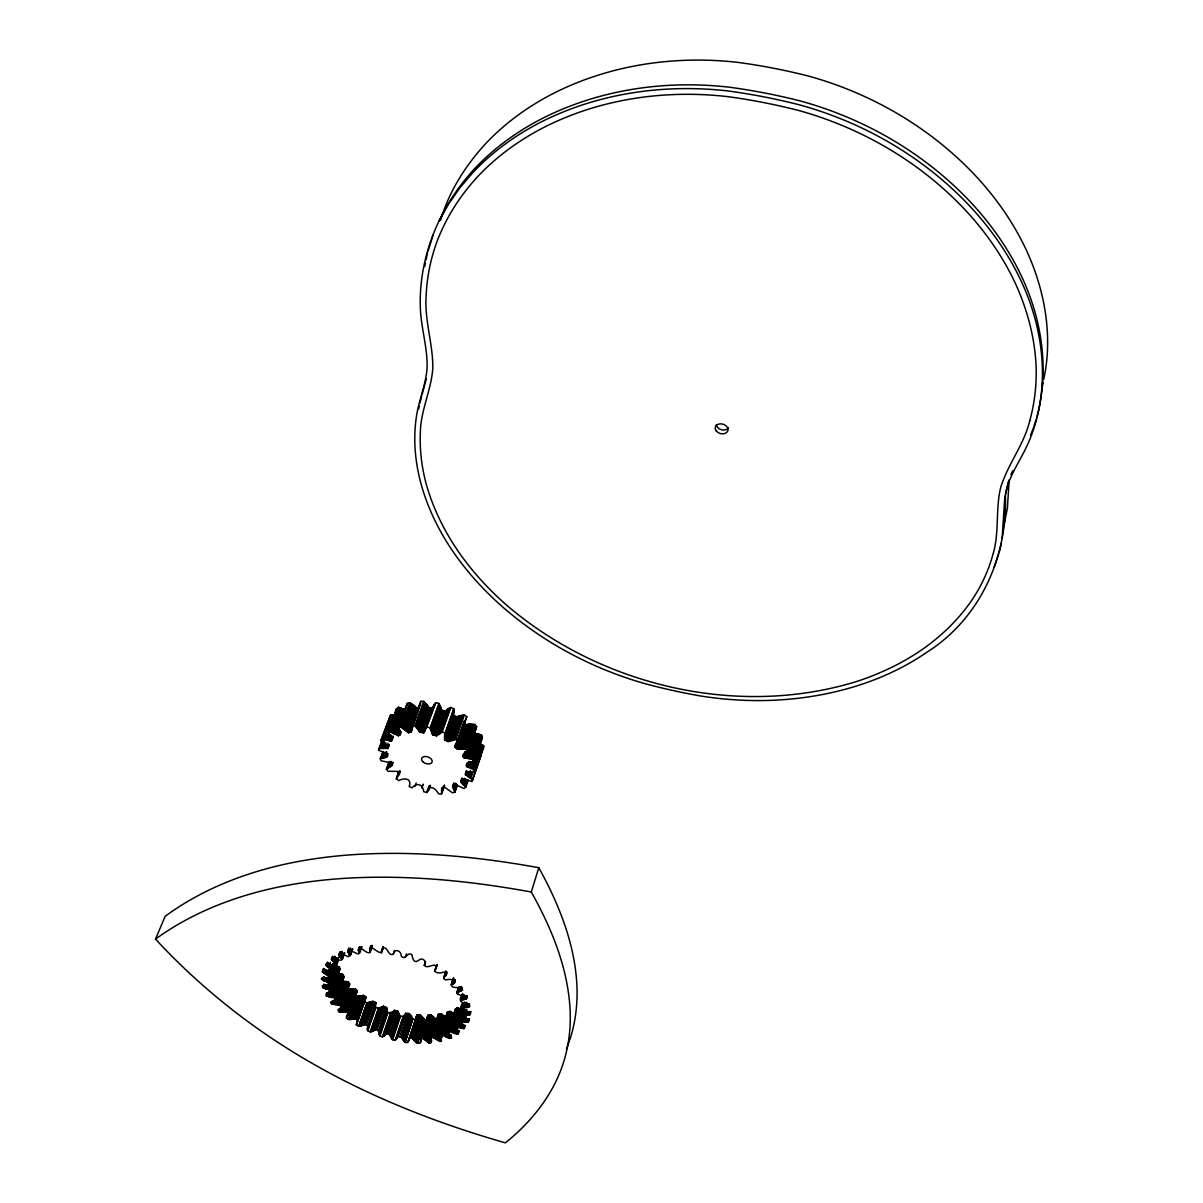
<?xml version="1.0" encoding="UTF-8"?>
<svg xmlns="http://www.w3.org/2000/svg" width="1203" height="1203" viewBox="0 0 1203 1203"><rect width="100%" height="100%" fill="white"/><g stroke="black" fill="none" stroke-linecap="round" stroke-linejoin="round"><path stroke-width="1.5" d="M462.749 993.452C457.335 1001.392 461.726 1003.046 467.937 1004.385C472.553 1006.174 468.042 1008.144 465.275 1007.482C455.486 1008.385 474.193 1012.52 469.245 1014.941C458.418 1013.106 461.396 1017.362 468.839 1020.61C467.772 1024.174 453.23 1018.655 462.147 1024.881C469.982 1032.039 456.508 1024.67 454.223 1028.084C463.17 1034.219 456.734 1035.572 450.072 1031.332C443.305 1031.903 459.381 1041.828 446.343 1037.001C437.185 1031.618 441.922 1037.948 441.396 1041.212C438.313 1041.587 428.509 1032.715 431.636 1041.001C430.433 1047.783 424.388 1035.843 420.208 1038.685C422.809 1046.039 414.418 1043.061 412.779 1038.49C407.531 1035.001 408.975 1047.422 403.727 1040.67C402.163 1035.542 396.87 1035.377 395.14 1040.294C390.283 1040.986 390.013 1029.121 384.855 1035.212C378.268 1040.836 380.749 1029.227 375.471 1029.482C372.674 1032.821 365.171 1032.475 367.832 1026.776L375.877 1002.716C373.065 998.821 363.186 1006.836 365.005 999.197C368.178 992.911 357.832 997.513 355.381 995.482M457.351 785.273L454.96 792.221L452.448 792.822L444.824 787.318L441.651 787.815L441.546 793.965L438.644 793.92C435.546 788.04 429.02 783.875 426.764 792.461L423.757 791.769C422.945 784.326 417.05 782.04 412.027 787.845L409.185 786.582C412.058 778.416 404.749 777.499 398.704 780.552L396.313 778.822L399.622 773.74L397.261 771.364L388.058 771.273L386.343 769.243C397.591 763.83 388.313 762.116 381.125 760.852L380.253 758.717C393.216 756.973 387.14 753.273 378.599 750.296L387.08 725.815M378.674 748.251C390.524 749.544 390.764 746.251 380.795 740.627L381.802 738.868C391.321 741.875 397.11 741.695 387.561 732.792L389.411 731.514C396.509 735.183 404.719 738.868 398.253 727.62L400.794 726.943C406.464 731.454 413.321 737.123 411.862 725.635L414.84 725.65L420.058 732.236L424.027 732.642L434.9 703.68L435.817 702.717L438.9 703.409C439.621 711.214 445.696 713.59 450.869 707.424L453.757 708.732C450.719 717.183 458.012 718.251 464.373 714.943L466.779 716.732L456.448 744.807C451.366 750.146 463.907 748.822 466.553 748.973L468.253 751.063C456.674 756.386 465.561 758.356 473.29 759.604L474.102 761.785C461.11 763.484 466.403 767.093 475.426 770.221L475.275 772.266C463.802 770.912 462.448 773.935 472.809 779.77L471.726 781.484C462.839 778.702 456.253 778.416 465.741 787.333L463.847 788.551C457.17 785.153 448.809 781.198 454.96 792.221M375.877 1002.716C372.674 1013.061 383.983 1003.738 386.749 1008.294C386.238 1019.783 397.877 1004.264 399.02 1014.415C404.028 1021.588 407.291 1005.588 412.749 1018.806C417.907 1022.189 414.93 1013.467 418.674 1014.866C422.629 1014.61 423.245 1021.618 427.832 1020.039M434.9 703.68C433.336 712.567 426.238 706.191 423.727 701.319L420.779 701.319L420.298 705.71M367.832 1026.776C366.013 1021.046 359.502 1029.031 356.314 1024.761C358.765 1021.573 357.441 1017.272 352.84 1019.061C348.193 1021.152 343.637 1016.971 349.141 1014.024C347.547 1009.467 337.306 1015.001 338.073 1009.512C345.832 1005.964 336.133 1003.813 331.998 1004.114C326.148 1000.34 340.795 1001.167 333.863 997.498C327.637 998.264 321.547 992.37 331.081 992.565C332.87 987.783 321.517 990.31 322.359 985.633C329.667 986.64 331.742 982.114 323.517 980.58C315.923 975.212 330.584 980.505 329.427 975.889C322.93 974.49 319.667 967.919 328.675 970.941C337.652 970.971 323.005 966.34 326.464 963.438C330.614 965.498 340.795 966.084 332.554 960.806C328.013 953.678 339.938 962.851 342.389 959.332C336.434 955.377 338.975 950.535 345.05 955.227C352.509 959.799 347.351 951.874 348.389 949.919C351.261 949.317 361.381 958.43 358.539 950.776C358.043 942.325 365.727 954.626 369.922 952.475C367.757 937.994 382.328 961.783 382.749 947.979C388.419 946.46 387.697 956.776 393.396 954.114C394.358 947.874 401.471 950.701 401.2 955.949C405.471 961.513 407.531 950.716 412.103 954.866C412.163 958.174 414.238 964.054 418.343 960.505C422.358 956.716 426.9 960.956 424.403 965.347C427.471 969.844 436.012 961.017 436.193 967.979C431.606 973.257 440.253 973.603 443.696 972.129C452.328 972.896 438.839 978.25 446.148 979.949C450.569 978.054 459.997 981.498 451.817 984.55C450.493 989.874 461.125 985.257 462.599 990.069C443.546 995.783 481.636 996.159 460.599 1000.159M453.757 708.732L445.11 733.138C442.418 742.492 448.839 742.161 455.832 739.379L458.253 741.183L456.448 744.807M1009.137 479.817L1007.422 508.087L1003.904 525.786M479.29 743.469L483.726 745.785L483.576 747.83L472.809 779.77M387.667 725.108L387.727 724.101M1005.377 494.854C1007.888 556.809 979.964 618.928 926.415 652.537A309.547 226.39 15.8 0 1 860.055 684.883C808.942 701.424 753.95 704.432 701.018 696.056A490.989 378.584 15.7 0 1 644.252 683.469C591.876 668.447 542.673 642.176 501.726 606.162A309.833 226.615 15.4 0 1 451.381 549.154C425.215 509.997 408.885 461.651 416.779 414.328C419.471 398.388 426.298 383.291 427.11 367.035C427.486 346.118 420.418 325.893 420.268 304.976C419.321 254.81 440.388 205.593 474.298 169.052A324.569 249.638 15.5 0 1 541.35 118.947C599.019 89.383 665.665 79.804 729.725 87.248A468.373 345.306 15.6 0 1 801.033 101.142C866.16 119.127 926.626 154.601 972.595 204.299A324.284 249.382 16 0 1 1022.851 279.156C1042.52 322.209 1049.377 371.907 1036.61 417.922M1002.129 538.433L1004.67 498.854L1008.4 481.365M335.231 965.829C336.93 965.182 342.088 968.43 338.96 969.377M424.734 266.54L425.411 263.126M426.103 259.698L427.486 252.856M418.614 409.095L419.245 406.088M1042.234 386.283L1043.001 382.765M1043.768 379.261C1052.911 336.885 1045.136 292.254 1027.663 253.021A321.006 249.292 15.9 0 0 978.039 178.465C932.746 129.097 872.942 93.819 808.461 76.06A463.817 345.426 15.5 0 0 737.92 62.391C674.372 55.112 608.327 64.947 551.29 94.496A321.291 249.547 15.4 0 0 484.704 144.676C464.99 166.39 448.93 191.909 440.614 220.179M439.892 1036.024L447.381 1012.234L449.937 1011.422L453.877 1013.512M1005.497 493.666C1009.347 474.418 1021.933 458.629 1029.257 440.719C1050.46 390.389 1044.565 331.983 1022.114 283.126A324.78 249.382 16 0 0 971.753 208.224C925.708 158.465 865.137 122.962 799.905 104.962A469.065 345.276 15.6 0 0 728.492 91.022C664.327 83.548 597.605 93.097 539.831 122.661A325.066 249.653 15.5 0 0 472.719 172.751L459.832 187.909L448.629 203.939L439.2 220.781M999.302 552.117L1001.467 542.959M419.877 403.065L421.621 396.208M426.373 378.629L423.351 389.922M422.058 394.629L422.915 391.486M463.531 1003.061L461.741 1004.46L462.584 1005.317M424.298 732.296L435.817 702.717M531.305 892.009L538.794 867.694C479.14 856.882 418.313 850.882 357.682 854.371A426.674 230.57 16.6 0 0 282.585 864.731C240.66 874.265 199.939 890.761 165.157 916.31L155.503 939.122C191.367 977.859 231.968 1012.159 276.073 1041.181A493.185 302.509 17 0 0 345.336 1081.226C396.464 1107.061 450.373 1127.106 505.41 1142.85C531.696 1121.722 553.741 1094.144 563.771 1061.587A453.396 251.698 22.2 0 0 570.177 1011.783C568.448 969.197 551.921 928.776 531.305 892.009C471.245 881.032 410.012 874.822 348.93 878.085A429.727 229.247 16.6 0 0 273.412 888.145C231.382 897.468 190.465 913.709 155.503 939.122M427.997 251.201L433.2 234.645M461.636 1028.249L462.704 1024.881M468.508 1007.182L469.576 1003.798M464.012 1021.768L465.606 1016.7M466.178 1014.911L467.245 1011.528M462.343 1028.4L463.411 1025.031M464.584 1021.843L466.178 1016.791M466.734 1014.926L467.802 1011.558M462.99 1028.535L464.057 1025.167M465.2 1021.933L466.268 1018.565M467.335 1014.941L468.403 1011.573M463.802 1028.685L464.869 1025.317M465.862 1022.024L466.914 1018.64M467.967 1014.956L469.035 1011.573M464.012 1028.7L465.155 1025.332M466.553 1022.099L467.621 1018.715M468.644 1014.956L469.711 1011.573M469.245 1014.941L470.313 1011.558M467.185 1022.159L468.253 1018.776M470.012 1014.911L471.065 1011.528M467.997 1022.219L469.05 1018.851M468.193 1022.219L469.396 1018.776M454.208 1033.046L455.817 1027.994M456.298 1026.7L463.997 1002.565M456.538 1026.776L464.223 1002.43M465.05 999.332L466.117 995.934M454.809 1033.257L456.418 1028.204M462.854 1007.467L464.463 1002.4M465.576 999.182L466.644 995.798M457.11 1026.986L464.704 1002.4M462.764 1009.798L463.726 1006.355M466.132 999.016L467.2 995.633M455.456 1033.467L457.065 1028.43M458.99 1022.806L463.215 1009.167M463.651 1007.482L465.275 1002.415M459.26 1023.046L463.711 1008.37M456.163 1033.693L457.757 1028.655M458.072 1027.302L463.952 1008.776M460.463 1021.016L464.012 1009.482M464.584 1007.497L466.193 1002.415M458.794 1027.527L460.403 1022.475M460.704 1021.076L464.283 1009.482M456.779 1033.888L457.847 1030.52M462.373 1016.926L464.523 1009.512M465.275 1007.482L466.884 1002.4M461.29 1021.227L462.899 1016.159M457.591 1034.129L458.659 1030.76M463.501 1014.655L465.11 1009.588M459.787 1027.798L461.381 1022.745M466.208 1007.422L467.275 1004.039M460.358 1027.948L461.952 1022.896M462.268 1021.437L463.877 1016.385M464.478 1014.776L466.072 1009.708M466.734 1007.392L467.802 1004.009M467.29 1007.332L468.358 1003.949M460.975 1028.099L462.569 1023.046M463.005 1021.588L464.614 1016.52M465.2 1014.836L466.809 1009.768M467.877 1007.272L468.944 1003.888M1029.783 420.689C1024.069 444.614 1007.873 464.102 1000.701 487.41C995.287 509.531 999.648 532.914 992.806 554.854A284.149 207.277 15.4 0 1 971.092 601.289C957.904 620.207 941.062 636.312 922.22 649.5A303.667 222.044 15.8 0 1 857.137 681.334C737.409 718.522 599.635 685.56 505.395 604.117A303.923 222.269 15.4 0 1 456.012 548.087C443.005 528.388 432.629 506.914 426.268 484.147A283.803 206.991 15.9 0 1 420.343 433.02C420.509 410.704 431.276 390.298 432.794 368.238C433.11 343.923 424.358 320.344 426.133 295.908A298.991 229.938 16.1 0 1 437.336 240.72C446.463 216.901 460.478 195.202 477.771 176.51A318.87 244.856 15.5 0 1 543.666 127.518C600.222 98.676 665.5 89.368 728.266 96.706A461.802 339.983 15.6 0 1 798.416 110.405C862.205 128.029 921.438 162.751 966.52 211.367A318.584 244.6 16 0 1 1015.964 284.705C1027.076 309.397 1034.264 335.878 1035.933 362.945A299.367 230.284 15.4 0 1 1029.783 420.689M446.914 1037.272L456.313 1008.34L457.456 1007.783L461.155 1009.302M448.99 1031.603L452.749 1019.843M453.832 1016.49L455.441 1011.452M447.531 1037.542L449.14 1032.505M449.727 1031.317L457.456 1007.783M448.193 1037.828L449.26 1034.475M450.072 1031.332L457.591 1007.813M450.328 1031.422L457.847 1007.903M450.569 1031.527L458.087 1007.994M448.779 1038.084L449.862 1034.715M460.975 999.994L462.809 994.896M451.11 1031.783L458.614 1008.249M460.944 1001.242L462.569 996.174M449.561 1038.384L450.629 1035.031M461.726 999.919L463.335 994.836M450.839 1035.091L449.772 1038.445L451.035 1035.091M452.012 1032.174L459.516 1008.64M462.584 999.813L464.208 994.731M452.704 1032.475L461.741 1004.46M463.215 999.708L464.298 996.325M454.478 1028.415L461.982 1004.851M454.659 1028.55L462.493 1003.783M453.651 1032.836L463.2 1003.091M464.072 999.558L465.14 996.159M455.095 1028.881L463.396 1003.046M464.538 999.452L465.621 996.054M1033.963 426.223L1036.084 419.591M439.967 1041.362L441.576 1036.339M440.238 1041.467L441.787 1036.415M442.163 1034.881L449.817 1011.392M440.358 1041.467L441.982 1036.445M442.524 1034.956L450.072 1011.467M442.764 1035.061L450.313 1011.573M442.99 1035.181L450.539 1011.693M456.779 992.64L458.508 987.377M443.471 1035.482L451.02 1011.994M457.065 992.37L458.899 987.227M457.411 993.678L459.366 987.107M444.298 1035.948L451.832 1012.46M458.508 991.979L460.132 986.896M444.945 1036.294L452.478 1012.806M459.065 991.798L460.704 986.716M459.802 991.528L461.441 986.445M460.223 991.362L461.305 987.964M445.832 1036.745L453.351 1013.257M460.644 991.167L461.726 987.783M446.343 1037.001L456.313 1008.34M447.817 1032.61L455.351 1008.881M461.095 990.956L462.178 987.558M448.629 1031.257L455.08 1011.106M435.17 1038.505L442.749 1015.061C442.087 1013.543 437.501 1013.242 438.403 1015.167L429.366 1043.106M452.463 984.219L454.117 979.137M452.945 983.964L454.027 980.58M453.546 983.588L454.629 980.204M435.742 1038.911L442.749 1015.061M453.877 983.362L454.96 979.979M454.208 983.122L455.305 979.723M436.539 1039.422L444.118 1015.979L443.321 1015.452M437.005 1039.708L444.118 1015.979M437.531 1040.024L444.584 1016.264M438.087 1040.339L445.095 1016.58M438.689 1040.685L447.351 1012.309M440.268 1036.55L447.561 1012.715M439.245 1040.986L440.869 1035.963M441.02 1035.287L448.584 1011.798M446.644 1018.715L447.832 1013.076M427.967 1042.204L435.576 1018.806L431.125 1015.106L427.967 1015.182L420.223 1039.001M428.448 1042.55L435.576 1018.806M429.095 1042.971L438.238 1014.294M429.486 1043.121L437.095 1019.708L436.072 1019.136M432.163 1035.843L435.967 1024.129M431.937 1037.512L439.546 1014.084M433.245 1037.287L440.945 1013.843M433.606 1037.377L441.2 1013.934M433.832 1037.512L441.426 1014.069M434.012 1037.648L441.621 1014.204M451.065 985.137L453.441 978.039M451.411 984.716L453.606 977.949M434.448 1037.978L442.027 1014.535M451.817 984.55L453.471 979.468M423.245 1038.445L430.9 1015.046M423.471 1038.505L431.005 1015.061M423.787 1038.73L431.245 1015.182M443.591 977.934L445.892 970.791M423.952 1038.866L431.606 1015.467M444.133 977.212L445.787 972.129M424.298 1039.227L431.937 1015.828M444.644 976.806L446.102 973.092M445.441 976.009L446.554 972.625M424.9 1039.798L432.539 1016.4M445.681 975.738L447.035 972.039M425.396 1040.219L433.02 1016.821M426.073 1040.79L433.712 1017.392M426.479 1041.106L434.118 1017.708M426.93 1041.452L434.554 1018.054M427.426 1041.813L435.05 1018.415M415.862 1041.933L423.546 1018.565M416.313 1042.339L423.997 1018.986M416.734 1042.715L424.418 1019.362M417.276 1043.181L424.96 1019.828M417.652 1043.362L425.125 1019.933M420.313 1039.347L427.907 1015.227M421.035 1038.715L427.546 1018.234M420.524 1040.971L422.704 1034.294M424.9 1027.618L427.636 1019.272M423.757 1032.039L427.636 1019.603M420.373 1042.806L421.456 1039.467M421.817 1038.505L429.486 1015.106M412.449 1038.339L420.178 1014.971M434.554 971.197L436.584 965.362M412.779 1038.49L420.283 1015.001M435.26 969.949L436.945 964.881M412.945 1038.655L420.659 1015.302M435.922 968.701L437.306 964.58M413.065 1038.806L420.794 1015.452M413.336 1039.181L421.05 1015.813M413.802 1039.768L421.516 1016.415M414.193 1040.219L421.892 1016.866M414.749 1040.821L422.448 1017.467M415.08 1041.166L422.779 1017.813M415.456 1041.542L423.14 1018.174M404.419 1041.497L412.178 1018.189M404.855 1041.993L412.614 1018.685M405.065 1042.159L412.749 1018.806M405.185 1042.204L412.945 1018.881M409.14 1038.49L416.96 1014.866M407.832 1042.535L417.17 1014.746M408.524 1041.332L416.614 1017.001M410.945 1038.219L418.674 1014.866M399.652 1036.685L407.456 1013.377M424.328 965.287L425.441 961.408M424.403 965.347L425.531 961.964M401.306 1037.016L408.99 1013.648M401.486 1037.166L409.2 1013.753M401.712 1037.482L409.411 1014.009M401.877 1037.843L409.667 1014.535M402.193 1038.46L409.982 1015.137M402.479 1038.911L410.253 1015.588M402.885 1039.527L410.659 1016.219M403.125 1039.888L410.9 1016.565M403.411 1040.264L411.185 1016.956M403.727 1040.67L411.501 1017.362M404.088 1041.106L411.847 1017.798M395.14 1040.294L403.14 1016.911M395.682 1039.858L403.501 1016.565M395.937 1039.572L404.043 1015.964M396.464 1038.956L404.509 1015.377M396.87 1038.4L405.546 1013.287M397.832 1036.475L405.907 1013.076M389.892 1034.445L397.667 1011.106M390.043 1034.61L397.847 1011.227M390.178 1034.926L397.998 1011.482M390.253 1035.287L398.118 1011.994M390.419 1035.873L398.283 1012.595M390.569 1036.339L398.434 1013.046M390.825 1036.956L398.674 1013.663M390.975 1037.302L398.84 1014.024M391.17 1037.693L399.02 1014.415M391.381 1038.099L399.231 1014.821M391.637 1038.55L399.486 1015.272M391.862 1038.941L399.712 1015.663M392.193 1039.452L400.028 1016.174M392.358 1039.633L400.148 1016.309M392.479 1039.678L400.313 1016.4M473.005 768.852L481.32 744.416M470.328 777.574L472.102 772.341M382.494 1036.745L390.464 1013.482M382.704 1036.685L390.614 1013.437M473.802 769.273L482.102 744.837M383.186 1036.415L391.08 1013.152M470.929 778.055L473.29 771.078M383.531 1036.189L391.441 1012.926M383.922 1035.918L391.817 1012.67M384.268 1035.678L392.479 1012.174M474.644 769.755L482.944 745.319M384.855 1035.212L392.749 1011.934M385.291 1034.791L393.201 1011.528M474.448 772.371L482.147 749.68M385.607 1034.475L393.862 1010.761M475.426 770.221L483.726 745.785M386.163 1033.753L394.389 1010.234M471.726 781.484L481.08 755.364M386.599 1033.497L394.599 1010.219M387.471 1033.723L395.366 1010.445M388.253 1033.963L396.133 1010.67M462.719 783.258L463.907 779.785M465.651 774.792L466.719 771.213M465.802 774.897L466.99 771.409M468.553 767.078L470.343 761.845M471.441 758.988L479.802 734.537L481.636 735.153L482.433 737.334L474.102 761.785M378.719 1030.821L386.509 1007.422M463.035 783.589L464.824 778.371M466.162 775.108L467.365 771.619M378.795 1031.557L386.719 1007.648M463.396 783.98L465.185 778.747M469.08 767.228L470.869 761.995M378.795 1032.129L386.749 1008.866M466.614 775.318L467.817 771.845M378.915 1033.166L386.78 1009.302M463.772 784.416L465.561 779.183M469.441 767.334L471.23 762.101M472.388 759.288L480.749 734.838M378.975 1033.512L386.915 1010.249M467.11 775.544L468.298 772.055M469.877 767.484L471.666 762.251M379.065 1033.888L387.005 1010.64M405.261 957.287L406.524 953.784M464.178 784.912L465.952 779.679M379.306 1034.73L387.11 1011.046M467.606 775.785L468.794 772.296M470.388 767.664L472.162 762.431M379.441 1035.121L387.381 1011.873M464.569 785.454L466.358 780.236M473.29 759.604L481.636 735.153M467.922 775.965L469.11 772.476M473.305 760.627L480.373 738.176M379.757 1035.798L387.561 1012.37M464.975 786.055L466.764 780.822M468.313 776.191L470.087 770.958M470.959 767.89L478.689 745.213M379.862 1035.873L387.802 1012.625M473.441 762.085L482.433 737.334M465.381 786.702L467.756 779.739M468.749 776.446L470.523 771.228M471.576 768.161L479.907 743.74M465.741 787.333L468.117 780.371M469.23 776.777L471.005 771.544M472.268 768.491L480.599 744.055M469.756 777.153L471.531 771.92M994.174 567.184L998.731 553.801M454.614 790.341L456.403 785.123M465.892 757.89L474.298 733.454L479.802 734.537M371.968 1031.407L379.953 1008.174M454.764 790.942L456.554 785.724M468.253 751.063L476.659 726.597L474.974 724.522L466.117 724.672L463.832 722.823M372.389 1031.212L380.389 1007.979M466.418 757.92L474.824 733.484M372.78 1031.031L380.78 1007.798M454.884 791.589L457.275 784.642M373.141 1030.851L381.125 1007.618M466.794 757.95L475.185 733.514M467.23 758.01L475.621 733.559M373.727 1030.52L381.712 1007.287M374.148 1030.264L382.133 1007.016M467.741 758.085L476.132 733.65M374.659 1029.903L382.629 1006.655M374.945 1029.678L383.065 1006.325M375.261 1029.512L383.456 1006.219M468.343 758.191L476.734 733.755M375.577 1029.497L383.562 1006.249M460.704 781.589L461.892 778.115M460.99 781.86L462.178 778.371M466.358 766.266L467.471 762.627M469.005 758.326L477.396 733.89M466.538 766.401L467.636 762.837M461.351 782.145L462.553 778.672M466.794 766.552L467.847 762.988M466.944 766.627L468.132 763.138M469.756 758.507L478.132 734.071M377.065 1030.099L385.035 1006.851M461.772 782.446L462.96 778.958M467.125 766.702L468.914 761.469M462.163 782.762L463.35 779.273M467.531 766.837L469.32 761.604M465.26 774.416L466.418 770.852M470.568 758.732L478.929 734.281M462.418 782.988L463.606 779.499M465.411 774.597L466.523 771.018M468.027 766.973L469.817 761.74M463.787 748.672L472.238 724.221M367.471 1028.595L375.983 1003.227M367.441 1029.347L375.471 1005.723M393.155 954.445L394.674 950.4M367.486 1030.129L375.486 1006.535M464.659 748.732L473.11 724.296M375.562 1007.407L367.622 1030.806L375.742 1007.648M452.523 786.461L453.726 782.988M465.621 748.837L474.057 724.386M452.779 786.792L453.982 783.318M463.2 756.882L465.005 751.649M453.08 787.138L454.268 783.664M463.486 757.394L465.29 752.161M453.336 787.499L454.539 784.025M463.726 757.589L465.35 752.221M466.553 748.973L474.974 724.522M453.501 787.754L454.704 784.266M463.982 757.695L465.651 752.401M453.681 788.055L454.884 784.582M464.132 757.74L466.538 750.762M453.877 788.401L455.666 783.198M464.493 757.815L466.704 750.807M370.223 1031.994L378.298 1008.761M454.072 788.822L455.862 783.604M370.464 1031.963L378.464 1008.731M464.914 757.875L467.305 750.883M468.508 747.394L475.26 727.965M371.05 1031.768L379.035 1008.535M454.253 789.273L456.057 784.055M467.32 751.995L476.659 726.597M454.448 789.785L456.238 784.567M465.396 757.89L474.298 733.454M371.486 1031.603L379.471 1008.37M467.817 751.529L476.223 727.078M361.667 1025.588L369.742 1002.37M362.088 1025.467L370.163 1002.234M457.937 749.123L466.614 724.687M362.81 1025.227L370.87 1002.009M458.508 749.078L467.005 724.642M458.929 748.988L467.426 724.552M363.321 1025.046L371.381 1001.813M459.366 748.867L467.847 724.432M363.953 1024.776L372.013 1001.543M459.832 748.777L468.313 724.341M364.314 1024.595L372.554 1001.287M460.163 748.717L468.644 724.296M364.704 1024.475L373.005 1001.242L365.05 1024.505M460.569 748.687L469.05 724.251M461.05 748.642L469.531 724.206M461.621 748.627L470.087 724.176M366.434 1025.242L374.479 1001.994M462.268 748.612L470.734 724.176M462.99 748.627L471.441 724.191M356.359 1024.129L365.261 998.685M381.201 952.806L383.276 946.941M455.832 739.379L464.373 714.943M356.389 1024.836L366.028 997.092M381.381 952.746L383.261 947.317M357.892 1020.821L366.133 997.242M454.749 746.717L455.967 743.228M454.854 746.822L456.072 743.334M455.726 745.439L464.238 721.018M455.32 747.243L464.749 720.597M358.705 1026.174L366.87 1002.971M456.914 744.206L465.696 719.394M358.96 1026.174L367.05 1002.956M455.952 747.83L466.779 716.732M359.622 1026.054L367.712 1002.836M442.118 790.115L443.321 786.657M456.584 748.431L465.095 724.011M360.133 1025.948L368.223 1002.746M442.163 790.867L443.967 785.664M360.689 1025.828L368.78 1002.61M442.042 792.281L444.448 785.348M457.065 748.898L465.561 724.477M441.546 793.965L444.569 785.303M457.351 749.048L465.651 724.537M361.201 1025.708L369.276 1002.49M465.982 724.657L457.621 749.108L466.433 724.702M352.013 1019.197L360.178 995.979M449.952 740.717L458.538 716.296M450.208 740.597L458.794 716.176M352.84 1019.061L360.99 995.843M450.554 740.446L459.125 716.041M450.945 740.311L459.516 715.89M353.426 1018.941L361.577 995.723M451.426 740.146L459.997 715.725M354.178 1018.776L362.314 995.543M451.967 739.995L460.538 715.574M354.614 1018.64L362.96 995.377M452.599 739.845L461.17 715.424M355.035 1018.58L363.306 995.362M355.396 1018.655L363.441 995.392M453.305 739.71L461.877 715.274M454.087 739.574L462.659 715.138M356.644 1019.497L364.78 996.264M454.975 739.469L463.516 715.033M381.607 950.941L383.005 946.641M381.546 951.393L382.719 948.024M444.764 739.83L453.396 715.424M347.411 1015.768L348.584 1012.445M372.298 945.753L369.922 952.475L372.479 945.423M348.148 1015.016L356.344 991.798L355.396 992.821M426.764 792.461L429.215 785.544M445.351 740.161L453.967 715.755M348.614 1014.625L357.291 990.731L354.915 988.806L347.426 988.791L339.231 1012.009M349.035 1014.294L357.336 990.791L356.81 991.407M427.666 791.574L429.877 785.935M428.358 790.702L430.193 785.514M446.178 740.627L454.794 716.221M428.824 789.935L430.479 785.333M348.314 1019.452L356.419 996.234M348.524 1019.467L356.705 996.279M446.99 741.108L455.591 716.702M349.246 1019.437L357.426 996.234M349.817 1019.407L357.983 996.204M447.832 741.559L456.223 717.078M447.937 741.574L456.659 717.168M350.434 1019.362L358.599 996.159M448.193 741.574L456.929 717.138M448.478 741.514L457.215 717.063M351.005 1019.317L359.171 996.099M448.945 741.334L457.531 716.928M351.532 1019.257L359.697 996.039M449.275 741.138L457.862 716.732M449.591 740.928L458.178 716.507M427.02 727.078L430.118 727.785C431.125 735.499 436.869 737.845 442.193 731.83L450.869 707.424M342.675 1012.204L350.915 989.001M343.201 1012.204L351.441 989.001M344.103 1012.189L352.344 988.971M344.75 1012.144L352.99 988.941M345.592 1012.069L353.817 988.866M346.088 1012.009L354.314 988.791M346.314 1011.994L354.539 988.776M346.569 1012.009L354.915 988.806M346.915 1012.114L355.141 988.896M445.245 733.8L453.877 709.394M445.336 734.477L453.982 710.071M369.712 949.483L370.9 945.723M445.411 735.665L454.027 710.687M369.712 949.844L370.9 946.475M444.433 739.168L454.027 711.755M346.193 1017.933L347.532 1013.964M369.832 950.956L371.547 945.438M453.907 712.612L444.569 739.665L453.26 715.334M347.998 1013.031L356.208 989.813M566.387 1049.272L570.478 1037.753A450.012 252.991 22.3 0 0 577.004 987.738C575.44 945.122 559.2 904.581 538.794 867.694M339.261 1004.896L347.562 981.678L349.592 984.204M358.539 950.776L359.742 947.423M435.396 735.665L444.087 711.289M339.652 1004.956L347.817 981.708M358.765 951.438L359.968 948.084M339.863 1005.076L348.073 981.783M358.975 951.919L360.765 946.896M444.809 711.544L436.208 735.935L445.23 711.529M359.276 952.581L361.065 947.543M436.644 735.875L445.546 711.364M340.735 1006.054L349.02 982.821M359.486 953.498L361.983 946.596M436.96 735.665L446.057 710.793M340.915 1006.234L348.178 984.926M437.531 734.868L446.614 709.996M438.148 734.161L446.839 709.77M339.441 1012.054L349.201 984.37M438.418 733.92L447.441 709.259M341.321 1007.422L349.908 983.798M439.155 733.349L447.847 708.958M340.223 1012.114L348.479 988.911M439.636 733.048L448.313 708.657M340.825 1012.144L349.081 988.956M440.178 732.747L448.854 708.341M440.794 732.432L449.471 708.026M341.487 1012.174L349.742 988.971M421.787 787.619L423.02 784.161M441.486 732.116L450.163 707.71M342.103 1012.204L350.359 989.001M421.877 787.965L423.095 784.506M334.855 1000.174L343.201 976.956M333.426 1004.37L341.757 981.167L347.562 981.678M431.757 730.883L440.493 706.507M335.306 1000.069L344.103 976.58L342.735 974.43L337.607 973.438M431.922 731.349L440.659 706.988M334.118 1004.49L344.103 976.58M432.042 731.785L440.794 707.409M432.133 732.146L440.869 707.77M334.765 1004.58L343.096 981.362M432.223 732.717L440.93 708.086M432.208 733.785L440.975 708.732M335.366 1004.655L343.682 981.437M432.298 734.221L440.99 709.725M432.554 734.642L441.095 709.981M335.923 1004.716L344.238 981.498M432.734 734.762L441.29 710.266M432.9 734.838L441.621 710.477M336.885 1004.806L345.186 981.588M414.945 786.416L416.193 782.958M433.546 735.048L442.268 710.672M337.577 1004.851L345.878 981.633M434.463 735.349L443.185 710.973M338.479 1004.881L346.78 981.663M358.314 949.994L359.517 946.626M339.02 1004.881L347.321 981.663M358.434 950.4L359.622 947.032M331.577 992.43L340.028 969.062M330.389 996.926L338.78 973.708M347.712 951.393L348.915 948.039M331.381 997.122L339.757 973.889M347.923 951.859L349.126 948.505M348.133 952.31L349.336 948.956M332.103 997.242L340.464 974.024M348.344 952.716L349.547 949.362M348.554 953.092L350.374 948.069M333.051 997.377L341.411 974.159M430.118 727.785L438.9 703.409M348.96 953.753L350.765 948.731M333.622 997.452L341.983 974.219M333.863 997.498L342.223 974.265M349.276 954.25L351.081 949.227M430.539 728.447L439.306 704.071M331.787 1004.054L332.915 1000.716M334.269 997.603L342.479 974.325M331.998 1004.114L333.186 1000.806M334.449 997.723L342.735 974.43M349.742 954.896L351.547 949.859M430.93 729.123L439.696 704.747M350.043 955.272L351.847 950.25M332.81 1004.264L334.584 999.302M431.26 729.755L440.012 705.379M335.081 998.731L343.426 975.498M431.531 730.341L440.283 705.966M420.058 732.236L428.885 707.905L420.253 732.326M329.186 983.001L338.614 957.377M339.141 955.513L340.359 952.174M328.78 985.122L337.487 959.573M339.457 955.949L340.675 952.611M420.433 732.371L429.26 708.041M329.005 985.107L337.727 960.701M327.787 989.362L337.878 961.693M339.772 956.355L341.592 951.347M421.08 732.432L429.907 708.101M340.073 956.731L341.893 951.708M326.224 995.828L327.351 992.475M328.509 989.558L336.93 966.325M326.434 995.904L327.622 992.595M340.629 957.377L342.449 952.355M422.012 732.537L430.824 708.191M327.231 996.144L329.036 991.167M329.472 989.813L337.878 966.565M341.066 957.844L342.885 952.836M422.945 732.642L431.742 708.311M327.863 996.31L329.667 991.332M330.043 989.934L338.464 966.686M330.299 990.009L338.705 966.761M341.667 958.46L343.487 953.438M330.69 990.159L338.96 966.851M342.058 958.821L343.863 953.814M423.667 732.747L433.712 705.424M328.569 996.49L330.359 991.528M330.855 990.295L339.201 966.971M342.208 958.986L344.013 953.964M423.862 732.732L434.193 704.597M342.359 959.392L344.795 952.565M329.216 996.655L331.02 991.678M331.231 991.302L339.622 968.054M426.554 727.544L435.351 703.184M331.682 990.896L339.472 969.317M329.833 996.806L339.893 969.227M324.133 980.866L325.351 977.543M331.712 959.949L332.93 956.611M326.735 974.55L328.554 969.558M416.704 727.439L425.576 703.123M324.72 981.137L325.923 977.813M329.366 967.949L330.584 964.611M332.148 960.4L333.366 957.062M322.705 987.543L323.863 984.189M327.411 974.896L329.231 969.904M417.215 727.995L426.073 703.665M322.9 987.648L324.118 984.325M325.261 981.362L326.464 978.039M329.983 968.34L331.186 965.001M332.554 960.806L333.772 957.468M332.96 961.197L334.78 956.19M417.636 728.492L426.494 704.161M323.682 987.964L324.885 984.64M328.314 975.317L330.118 970.325M330.795 968.851L332.614 963.844M333.351 961.558L335.171 956.55M417.997 728.958L426.854 704.627M326.208 981.768L328.028 976.776M330.224 971.302L332.043 966.31M324.299 988.189L325.502 984.881M328.855 975.558L333.096 963.919M418.298 729.364L427.155 705.048M326.915 982.039L333.562 963.753M334.043 962.159L335.246 958.821M418.554 729.74L427.396 705.409M328.72 977.979L333.863 963.829M418.734 730.056L427.591 705.725M324.99 988.445L326.193 985.137M328.975 977.994L334.193 963.648M334.569 962.595L336.389 957.588M418.885 730.311L427.727 705.981M329.186 977.934L334.073 964.58M419.065 730.702L427.907 706.372M325.637 988.671L326.84 985.362M327.863 982.385L334.509 964.099M419.2 731.078L428.042 706.747M334.629 965.528L337.111 958.159M419.366 731.424L428.193 707.093M326.239 988.881L328.043 983.904M328.434 982.565L336.569 960.52M419.546 731.725L428.373 707.394M328.69 982.656L337.562 958.49M338.81 955.047L340.028 951.708M419.742 731.965L428.479 707.529M326.795 989.061L328.599 984.084M328.825 983.437L337.757 958.641M419.952 732.161L428.674 707.74M409.215 732.567L420.779 701.319M411.321 727.95L420.298 703.108M322.284 971.844L323.472 968.475M411.276 728.913L420.178 704.161M322.434 971.979L323.652 968.656M410.058 732.462L418.96 708.161L416.915 708.191L409.787 702.672L407.261 703.349L395.952 734.311M411.396 730.01L418.328 710.597M410.915 732.371L413.366 725.063M323.111 972.415L324.329 969.092M326.148 965.543L327.366 962.205M323.637 972.761L324.855 969.438M326.614 965.919L327.833 962.58M324.239 973.137L325.457 969.798M327.126 966.325L328.344 963.001M414.84 725.65L423.727 701.319M322.284 979.979L323.502 976.656M324.81 973.468L326.013 970.144M396.629 777.679L398.734 771.98M322.87 980.265L324.088 976.941M325.336 973.783L326.554 970.46M327.637 966.716L328.855 963.377M396.313 778.822L399.185 771.093M415.486 726.236L424.373 701.905M328.103 967.077L329.321 963.738M397.757 775.604L399.231 771.89M325.848 974.069L327.066 970.746M398.178 775.123L399.622 771.499M323.517 980.58L324.735 977.257M328.554 967.392L330.389 962.4M331.336 959.543L332.539 956.205M398.659 774.732L399.922 771.273M416.148 726.868L425.02 702.537M398.975 774.521L400.238 771.078M391.11 766.146L392.389 762.702M391.501 766.025L392.779 762.582M405.005 729.65L413.952 705.379M391.802 765.905L393.08 762.446M405.456 730.026L414.388 705.74M405.832 730.341L414.764 706.056M406.133 730.627L415.065 706.341M406.388 730.868L415.306 706.582M406.719 731.229L415.636 706.943M407.005 731.589L415.922 707.304M407.291 731.92L416.208 707.635M407.727 732.296L416.509 707.905M408.133 732.552L416.779 708.116M408.253 732.597L417.155 708.311M408.464 732.657L417.276 708.341M408.629 732.657L417.546 708.356M397.216 735.198L399.14 729.995M397.757 735.499L399.516 730.221M400.794 726.943L409.787 702.672M397.922 735.559L399.847 730.371M398.208 735.665L399.998 730.432M398.343 735.68L400.253 730.492M401.622 727.409L410.599 703.138M386.343 769.243L388.885 762.341M398.689 735.65L399.967 732.191M386.749 768.777L389.291 761.875M399.155 735.424L400.434 731.965M387.201 768.326L389.757 761.424M387.667 767.92L389.577 762.747M399.817 735.123L401.095 731.665M402.464 727.905L411.426 703.635M388.103 767.574L390.013 762.401M388.539 767.273L390.449 762.085M388.945 767.018L390.855 761.83M403.216 728.386L412.178 704.101M389.336 766.792L391.246 761.619M389.682 766.627L391.592 761.454M389.998 766.491L391.276 763.033M403.892 728.838L412.84 704.552M390.268 766.386L391.546 762.928M390.689 766.251L391.952 762.792M404.494 729.259L413.441 704.973M386.659 748.477L387.952 745.033M383.471 757.514L385.396 752.341M389.637 740.717L391.576 735.529M387.08 748.537L388.539 745.078M392.915 732.777L401.922 708.537L398.464 707.289L396.614 708.582L387.561 732.792M384.013 757.394L385.937 752.221M387.411 748.537L388.704 745.078M390.118 740.913L391.396 737.454M384.524 757.288L386.449 752.116M387.682 748.507L389.351 744.416M390.524 741.048L391.817 737.589M387.967 748.281L389.246 744.837M390.719 741.108L391.998 737.65M393.622 733.078L402.629 708.838L401.922 708.537M384.975 757.228L386.9 752.055M391.035 741.153L392.313 737.695M385.366 757.183L386.644 753.725M391.17 741.168L393.095 735.98M394.238 733.364L402.629 708.838M385.697 757.153L386.975 753.695M391.471 741.123L393.155 737.259M394.779 733.65L403.246 709.123M386.193 757.138L387.471 753.679M395.246 733.89L403.787 709.409M386.689 757.153L387.967 753.695M395.637 734.116L404.238 709.65M398.358 728.266L407.261 703.349M396.404 734.612L407.351 703.996M396.81 734.913L401.231 722.642M403.155 717.439L405.08 712.251M381.156 747.995L383.727 741.093M384.539 739.228L393.592 715.033L395.125 715.334L393.186 720.522M381.907 747.965L384.479 741.063M385.351 739.379L394.389 715.183M388.584 731.725L396.614 708.582M382.599 747.965L384.539 742.777M386.088 739.529L391.892 723.98M383.246 747.98L385.171 742.807M389.411 731.514L398.464 707.289M386.749 739.695L389.321 732.777M383.817 748.01L385.757 742.837M380.253 758.717L382.825 751.815M387.336 739.86L389.276 734.672M390.328 731.8L399.366 707.575M384.313 748.055L385.607 744.597M380.885 758.416L383.456 751.514M384.749 748.101L386.043 744.657M387.847 740.01L389.772 734.822M381.577 758.116L383.516 752.943M385.125 748.161L386.404 744.702M388.283 740.161L390.208 734.973M391.276 732.131L400.298 707.905M382.238 757.875L384.178 752.702M385.652 748.251L386.945 744.807M388.644 740.281L390.569 735.093M382.87 757.679L384.795 752.507M386.178 748.386L388.103 743.198M389.155 740.492L391.08 735.304M392.133 732.447L401.155 708.221M380.795 740.627L389.877 716.447L390.885 714.687L393.592 715.033M381.802 738.868L390.885 714.687M381.426 741.213L386.599 727.394M388.539 722.221L389.877 716.447M382.719 738.958L391.787 714.777M378.599 750.296L382.073 741.228M380.343 748.055L382.93 741.153M383.667 739.093L392.719 714.898M1030.52 435.245L1033.437 427.877M1010.896 474.704L1012.7 470.824M482.749 747.935L483.576 747.83M337.667 961.829L336.66 961.844M479.095 756.988L480.012 757.078M442.193 731.83L445.11 733.138M446.794 1017.543L445.651 1016.896M404.629 709.875L405.396 710.371M455.982 1009.768L455.351 1009.091M427.982 1015.964L428.148 1017.001M728.537 427.817A6.541 4.887 15.5 0 1 721.559 429.742A6.541 4.887 15.5 0 1 716.311 424.644M458.944 1030.806L457.802 1034.159L459.05 1030.776M352.674 949.002L350.193 955.829L352.659 949.077M422.99 761.89A5.519 3.474 19.6 0 0 431.997 762.326A5.519 3.474 19.6 0 0 425.697 756.476A5.519 3.474 19.6 0 0 422.99 761.89M716.296 431.035A6.556 4.887 15.5 0 0 727.424 431.666A6.556 4.887 15.5 0 0 721.108 423.832A6.556 4.887 15.5 0 0 716.296 431.035"/></g></svg>
